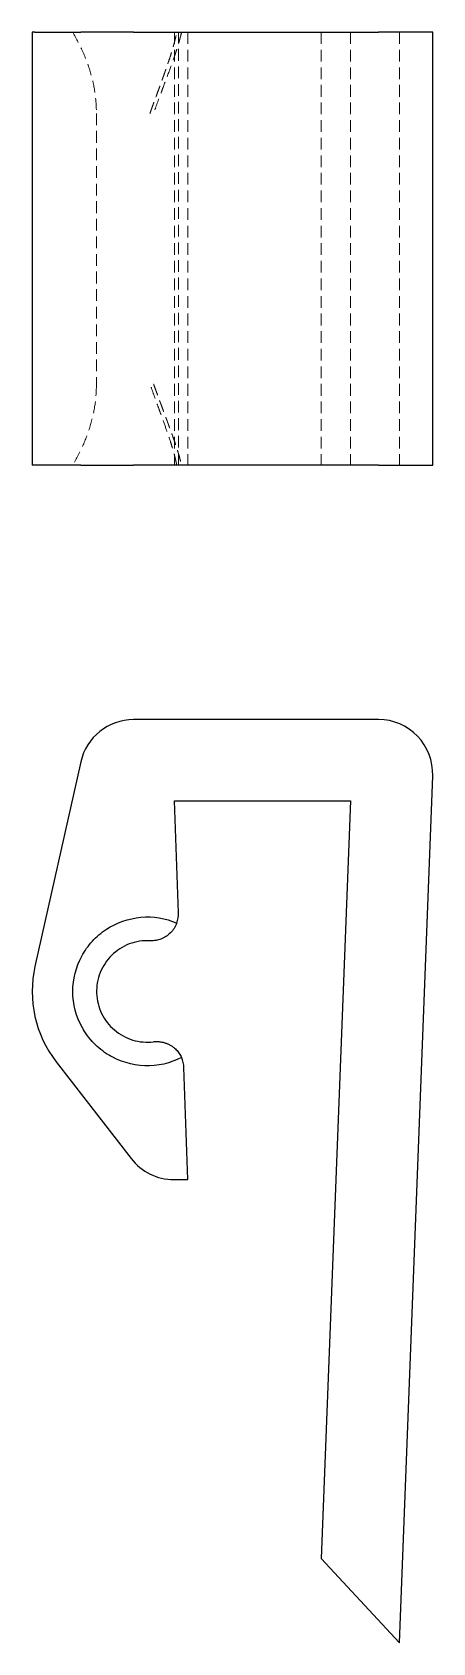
# Model space of a CAD drawing. Header units: millimetres. Extents: x 61 to 246, y 7 to 181.
# Drawn here: x 61.3 to 104.7, y 7 to 181.5 of the extents above.
import ezdxf

# ---------------------------------------------------------------- set-up
doc = ezdxf.new("R2010")
doc.units = ezdxf.units.MM
doc.linetypes.add('HIDDEN', pattern=[1.905, 1.27, -0.635])

msp = doc.modelspace()

# ---------------------------------------------------------------- linework, layer by layer
at = {"color": 7, "linetype": 'Continuous', "lineweight": 25}
for p, q in [((61.32, 181.45), (61.32, 134.55)), ((61.62, 181.45), (61.32, 181.45)), ((61.62, 181.45), (66.57, 181.45)), ((72.3, 181.45), (66.57, 181.45)), ((72.3, 181.45), (98.81, 181.45)), ((104.68, 181.45), (98.81, 181.45)), ((104.68, 134.55), (104.68, 181.45)), ((61.62, 134.55), (61.32, 134.55)), ((66.57, 134.55), (61.62, 134.55)), ((66.57, 134.55), (72.3, 134.55)), ((98.81, 134.55), (72.3, 134.55)), ((98.81, 134.55), (104.68, 134.55)), ((98.81, 107), (72.3, 107)), ((66.57, 102.42), (61.62, 80.27)), ((101.06, 7), (104.67, 100.91)), ((76.71, 98.21), (95.77, 98.21)), ((77.15, 86.08), (76.71, 98.21)), ((95.77, 98.21), (92.61, 16.13)), ((63.92, 69.94), (72.02, 59.45)), ((78.18, 57.17), (77.74, 69.3)), ((76.66, 57.17), (78.18, 57.17)), ((92.61, 16.13), (101.06, 7))]:
    msp.add_line(p, q, dxfattribs=at)
at = {"color": 7, "linetype": 'HIDDEN', "lineweight": 18}
for p, q in [((76.71, 181.45), (76.71, 134.55)), ((77.15, 134.55), (77.15, 181.45)), ((78.18, 181.45), (78.18, 134.55)), ((92.61, 181.45), (92.61, 134.55)), ((95.77, 181.45), (95.77, 134.55)), ((101.06, 181.45), (101.06, 134.55)), ((68.29, 172.66), (68.29, 143.34))]:
    msp.add_line(p, q, dxfattribs=at)
at = {"color": 7, "linetype": 'Continuous', "lineweight": 25}
for centre, radius, start, end in [((72.3, 101.14), 5.86, 90, 167.4013), ((98.81, 101.14), 5.86, 357.7974, 90), ((74.22, 85.97), 2.93, 339.8276, 2.0454), ((73.78, 77.55), 12.46, 167.4013, 217.6501), ((74.82, 69.19), 2.93, 2.0454, 24.2632), ((76.66, 63.03), 5.86, 217.6501, 270)]:
    msp.add_arc(centre, radius, start, end, dxfattribs=at)
at = {"color": 7, "linetype": 'HIDDEN', "lineweight": 18}
for points, knots in [([(65.71, 181.45), (66.11, 180.73), (66.87, 179.32), (67.67, 177.1), (68.19, 174.88), (68.25, 173.39), (68.28, 172.66)], [0, 0, 0, 0, 0.266465, 0.519099, 0.76205, 1, 1, 1, 1]), ([(74.07, 172.66), (74.12, 172.82), (74.23, 173.13), (74.4, 173.59), (74.56, 174.03), (74.72, 174.46), (74.87, 174.88), (75.02, 175.28), (75.16, 175.67), (75.29, 176.04), (75.42, 176.39), (75.54, 176.73), (75.66, 177.06), (75.82, 177.53), (76.03, 178.13), (76.26, 178.81), (76.45, 179.43), (76.61, 179.97), (76.75, 180.49), (76.87, 180.98), (76.94, 181.3), (76.97, 181.45)], [0, 0, 0, 0, 0.052849, 0.104081, 0.153697, 0.201697, 0.248082, 0.292852, 0.336009, 0.377551, 0.417482, 0.4558, 0.492509, 0.527608, 0.613831, 0.697582, 0.762891, 0.82577, 0.886235, 0.944305, 1, 1, 1, 1]), ([(77.49, 181.45), (77.47, 181.36), (77.42, 181.16), (77.34, 180.86), (77.26, 180.55), (77.16, 180.23), (77.06, 179.9), (76.96, 179.56), (76.84, 179.21), (76.58, 178.43), (76.11, 177.15), (75.57, 175.69), (75.12, 174.49), (74.79, 173.59), (74.57, 172.98), (74.46, 172.66)], [0, 0, 0, 0, 0.034388, 0.069802, 0.106248, 0.14373, 0.182253, 0.22182, 0.262436, 0.304104, 0.489628, 0.70069, 0.793779, 0.893547, 1, 1, 1, 1]), ([(68.28, 143.34), (68.25, 142.61), (68.19, 141.12), (67.67, 138.9), (66.87, 136.68), (66.11, 135.27), (65.71, 134.55)], [0, 0, 0, 0, 0.23795, 0.480901, 0.733535, 1, 1, 1, 1]), ([(76.97, 134.55), (76.95, 134.64), (76.91, 134.84), (76.84, 135.14), (76.77, 135.45), (76.68, 135.77), (76.59, 136.09), (76.49, 136.43), (76.39, 136.78), (76.16, 137.47), (75.79, 138.57), (75.35, 139.78), (74.99, 140.78), (74.71, 141.55), (74.4, 142.42), (74.18, 143.02), (74.07, 143.34)], [0, 0, 0, 0, 0.034626, 0.070143, 0.106556, 0.143872, 0.182093, 0.221225, 0.261272, 0.302237, 0.460611, 0.635971, 0.711513, 0.797362, 0.893524, 1, 1, 1, 1]), ([(74.46, 143.34), (74.51, 143.19), (74.62, 142.88), (74.79, 142.43), (74.95, 141.99), (75.1, 141.56), (75.26, 141.15), (75.41, 140.75), (75.55, 140.36), (75.69, 139.99), (75.82, 139.63), (75.95, 139.28), (76.07, 138.95), (76.24, 138.48), (76.46, 137.88), (76.7, 137.2), (76.91, 136.59), (77.08, 136.04), (77.24, 135.52), (77.37, 135.02), (77.45, 134.7), (77.49, 134.55)], [0, 0, 0, 0, 0.051946, 0.102436, 0.15147, 0.199049, 0.245174, 0.289844, 0.333061, 0.374826, 0.415138, 0.453999, 0.491411, 0.527373, 0.613247, 0.696007, 0.761722, 0.824962, 0.885743, 0.944082, 1, 1, 1, 1]), ([(65.71, 77.55), (65.71, 76.18), (66.27, 74.12), (67.51, 72.45), (68.46, 71.46), (69, 71.03), (70.77, 69.96), (72.13, 69.55), (74.88, 69.45), (76.27, 69.76), (77.49, 70.4)], [0, 0, 0, 0, 0.25, 0.375, 0.375, 0.5, 0.5, 0.75, 0.75, 1, 1, 1, 1])]:
    msp.add_open_spline(points, degree=3, knots=knots, dxfattribs=at)
at = {"color": 7, "linetype": 'Continuous', "lineweight": 25}
for points, knots in [([(65.71, 77.55), (65.71, 78.88), (66.24, 80.87), (67.39, 82.51), (68.28, 83.48), (68.79, 83.92), (70.46, 85.01), (71.75, 85.46), (74.4, 85.71), (75.75, 85.49), (76.97, 84.96)], [0, 0, 0, 0, 0.25, 0.375, 0.375, 0.5, 0.5, 0.75, 0.75, 1, 1, 1, 1]), ([(76.97, 84.96), (76.95, 84.91), (76.91, 84.81), (76.84, 84.66), (76.77, 84.52), (76.68, 84.38), (76.59, 84.25), (76.49, 84.12), (76.39, 84), (76.16, 83.77), (75.79, 83.47), (75.35, 83.26), (74.99, 83.14), (74.71, 83.08), (74.4, 83.04), (74.18, 83.04), (74.07, 83.04)], [0, 0, 0, 0, 0.034626, 0.070143, 0.106556, 0.143872, 0.182093, 0.221225, 0.261272, 0.302237, 0.460611, 0.635971, 0.711513, 0.797362, 0.893524, 1, 1, 1, 1]), ([(74.07, 83.04), (73.31, 83.08), (72.54, 82.96), (71.12, 82.42), (70.47, 82), (69.39, 80.94), (68.96, 80.29), (68.4, 78.88), (68.26, 78.12), (68.32, 76.6), (68.5, 75.85), (69.16, 74.48), (69.64, 73.87), (70.79, 72.88), (71.48, 72.51), (72.93, 72.07), (73.7, 72.01), (74.46, 72.1)], [0, 0, 0, 0, 0.125, 0.125, 0.25, 0.25, 0.375, 0.375, 0.5, 0.5, 0.625, 0.625, 0.75, 0.75, 0.875, 0.875, 1, 1, 1, 1]), ([(77.49, 70.4), (76.27, 69.76), (74.88, 69.45), (72.13, 69.55), (70.77, 69.96), (69, 71.03), (68.46, 71.46), (67.51, 72.45), (66.27, 74.12), (65.71, 76.18), (65.71, 77.55)], [0, 0, 0, 0, 0.25, 0.25, 0.5, 0.5, 0.625, 0.625, 0.75, 1, 1, 1, 1]), ([(74.46, 72.1), (74.51, 72.11), (74.62, 72.12), (74.79, 72.12), (74.95, 72.12), (75.1, 72.11), (75.26, 72.09), (75.41, 72.06), (75.55, 72.03), (75.69, 71.99), (75.82, 71.94), (75.95, 71.89), (76.07, 71.84), (76.24, 71.75), (76.46, 71.62), (76.7, 71.44), (76.91, 71.25), (77.08, 71.05), (77.24, 70.85), (77.37, 70.63), (77.45, 70.47), (77.49, 70.4)], [0, 0, 0, 0, 0.051946, 0.102436, 0.15147, 0.199049, 0.245174, 0.289844, 0.333061, 0.374826, 0.415138, 0.453999, 0.491411, 0.527373, 0.613247, 0.696007, 0.761722, 0.824962, 0.885743, 0.944082, 1, 1, 1, 1])]:
    msp.add_open_spline(points, degree=3, knots=knots, dxfattribs=at)

doc.saveas('drawing.dxf')
